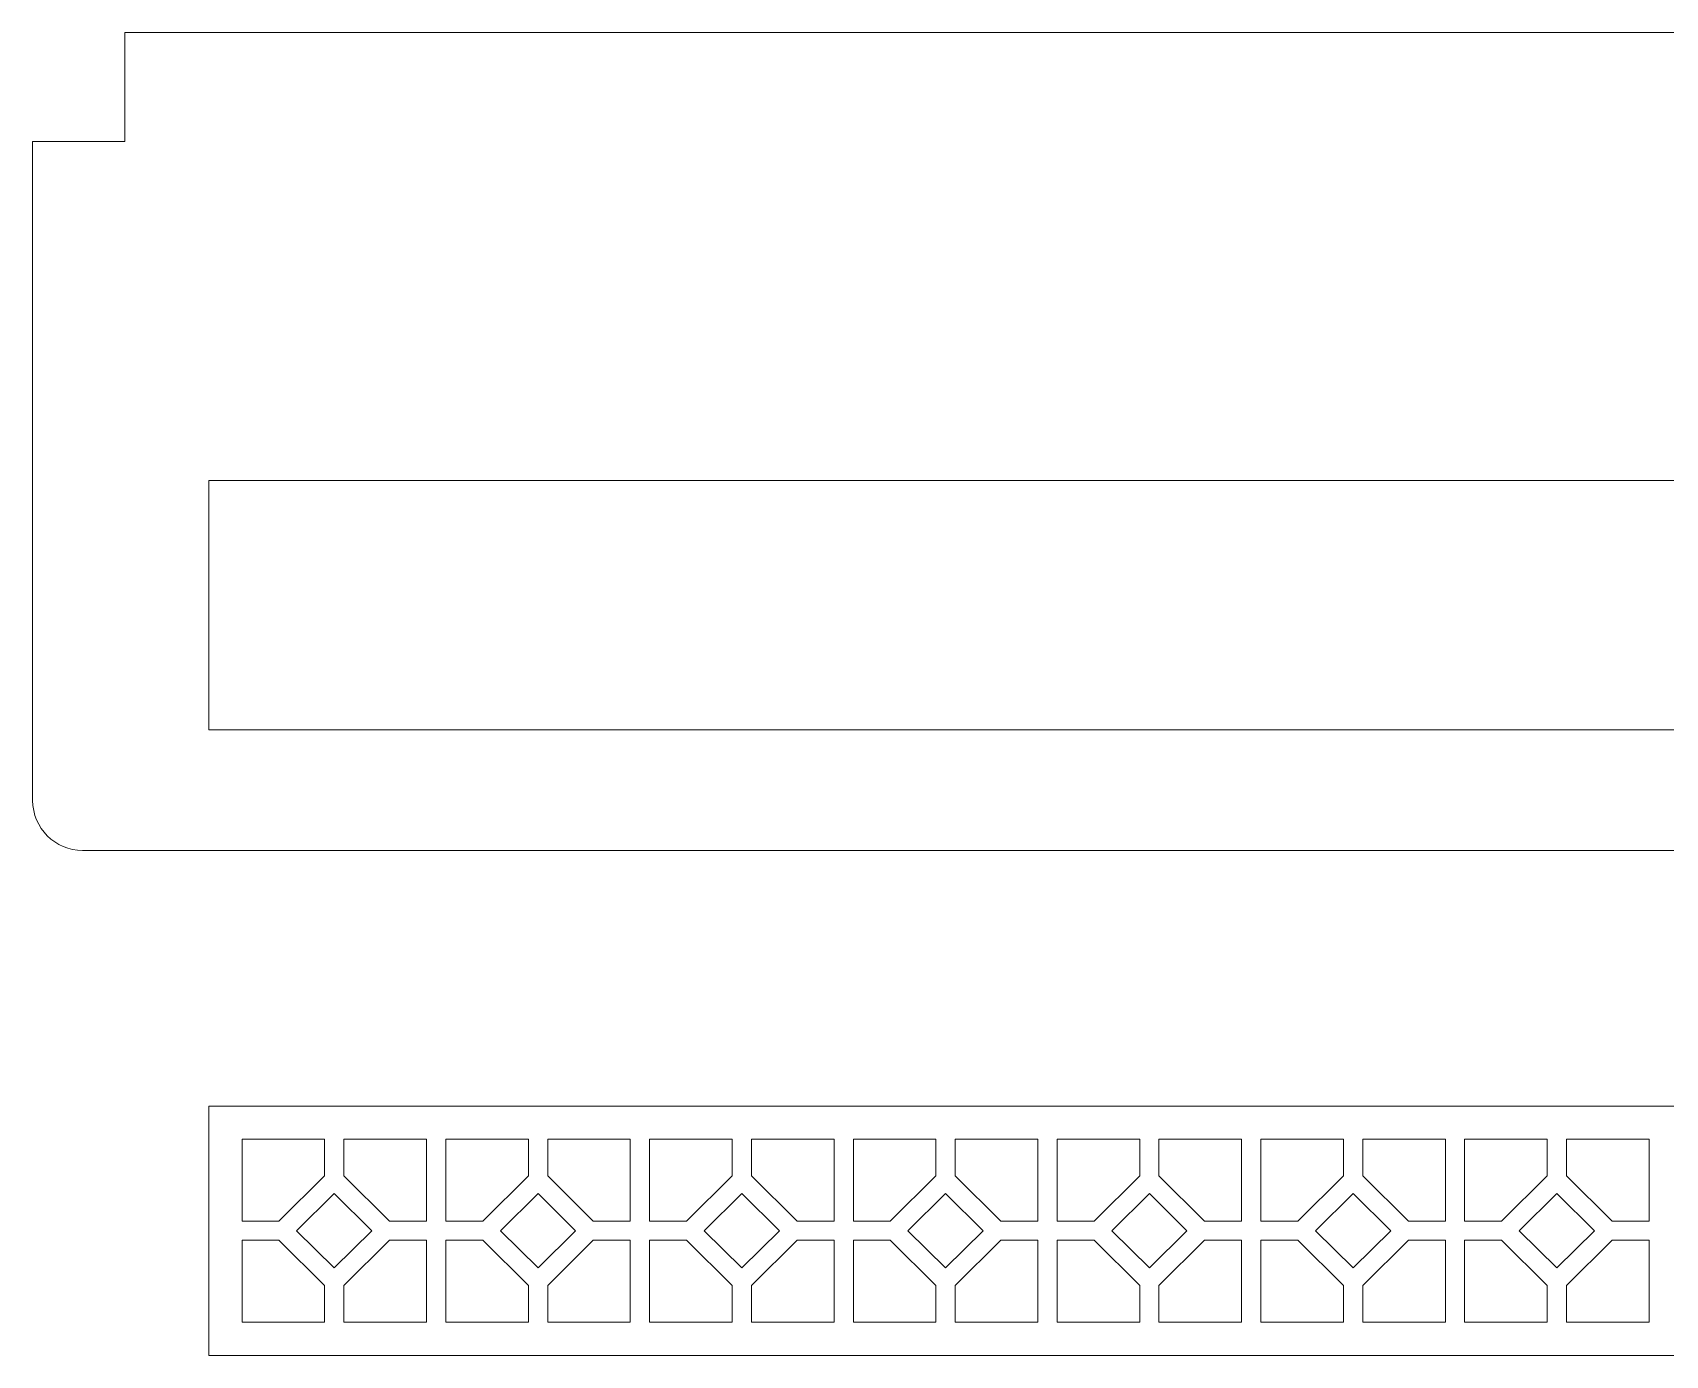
# Model space of a CAD drawing. Header units: millimetres. Extents: x 155 to 389, y 74 to 385.
# Drawn here: x 181.9 to 280.1, y 140.7 to 220.3 of the extents above; entities that cross this region are included whole.
import ezdxf

# ---------------------------------------------------------------- set-up
doc = ezdxf.new("R2010")
doc.units = ezdxf.units.MM
doc.header["$MEASUREMENT"] = 0
doc.layers.add('Layer 1', color=7, linetype='Continuous')

msp = doc.modelspace()

# ---------------------------------------------------------------- linework, layer by layer
at = {"layer": 'Layer 1', "color": 250, "lineweight": 9}
for points, knots in [([(187.414, 220.2724), (187.414, 220.2724), (347.514, 220.2724), (347.514, 220.2724), (347.514, 220.2724), (347.514, 220.2724), (347.514, 217.2724), (347.514, 217.2724), (347.514, 217.2724), (347.514, 217.2724), (347.514, 213.7337), (347.514, 213.7337), (347.514, 213.7337), (347.514, 213.7337), (353.064, 213.7337), (353.064, 213.7337), (353.064, 213.7337), (353.064, 213.7337), (353.064, 174.0724), (353.064, 174.0724), (353.064, 174.0724), (353.064, 172.423), (351.7134, 171.0724), (350.0639, 171.0724), (350.0639, 171.0724), (350.0639, 171.0724), (184.864, 171.0724), (184.864, 171.0724), (184.864, 171.0724), (183.2142, 171.0724), (181.864, 172.4224), (181.864, 174.0724), (181.864, 174.0724), (181.864, 174.0724), (181.864, 213.7337), (181.864, 213.7337), (181.864, 213.7337), (181.864, 213.7337), (187.414, 213.7337), (187.414, 213.7337), (187.414, 213.7337), (187.414, 213.7337), (187.414, 217.2724), (187.414, 217.2724), (187.414, 217.2724), (187.414, 217.2724), (187.414, 220.2724), (187.414, 220.2724)], [0, 0, 0, 0, 0.0769231, 0.0769231, 0.0769231, 0.0769231, 0.1538462, 0.1538462, 0.1538462, 0.1538462, 0.2307692, 0.2307692, 0.2307692, 0.2307692, 0.3076923, 0.3076923, 0.3076923, 0.3076923, 0.3846154, 0.3846154, 0.3846154, 0.3846154, 0.4615385, 0.4615385, 0.4615385, 0.4615385, 0.5384615, 0.5384615, 0.5384615, 0.5384615, 0.6153846, 0.6153846, 0.6153846, 0.6153846, 0.6923077, 0.6923077, 0.6923077, 0.6923077, 0.7692308, 0.7692308, 0.7692308, 0.7692308, 0.8461538, 0.8461538, 0.8461538, 0.8461538, 1, 1, 1, 1]), ([(194.4643, 148.7707), (194.4643, 148.7707), (194.4643, 153.695), (194.4643, 153.695), (194.4643, 153.695), (194.4643, 153.695), (199.4341, 153.695), (199.4341, 153.695), (199.4341, 153.695), (199.4341, 153.695), (199.4341, 151.4912), (199.4341, 151.4912), (199.4341, 151.4912), (199.4341, 151.4912), (196.6884, 148.7707), (196.6884, 148.7707), (196.6884, 148.7707), (196.6884, 148.7707), (194.4643, 148.7707), (194.4643, 148.7707)], [0, 0, 0, 0, 0.1666667, 0.1666667, 0.1666667, 0.1666667, 0.3333333, 0.3333333, 0.3333333, 0.3333333, 0.5, 0.5, 0.5, 0.5, 0.6666667, 0.6666667, 0.6666667, 0.6666667, 1, 1, 1, 1]), ([(205.5658, 148.7707), (205.5658, 148.7707), (205.5658, 153.695), (205.5658, 153.695), (205.5658, 153.695), (205.5658, 153.695), (200.596, 153.695), (200.596, 153.695), (200.596, 153.695), (200.596, 153.695), (200.596, 151.4912), (200.596, 151.4912), (200.596, 151.4912), (200.596, 151.4912), (203.3417, 148.7707), (203.3417, 148.7707), (203.3417, 148.7707), (203.3417, 148.7707), (205.5658, 148.7707), (205.5658, 148.7707)], [0, 0, 0, 0, 0.1666667, 0.1666667, 0.1666667, 0.1666667, 0.3333333, 0.3333333, 0.3333333, 0.3333333, 0.5, 0.5, 0.5, 0.5, 0.6666667, 0.6666667, 0.6666667, 0.6666667, 1, 1, 1, 1]), ([(206.7278, 148.7707), (206.7278, 148.7707), (206.7278, 153.695), (206.7278, 153.695), (206.7278, 153.695), (206.7278, 153.695), (211.6976, 153.695), (211.6976, 153.695), (211.6976, 153.695), (211.6976, 153.695), (211.6976, 151.4912), (211.6976, 151.4912), (211.6976, 151.4912), (211.6976, 151.4912), (208.9519, 148.7707), (208.9519, 148.7707), (208.9519, 148.7707), (208.9519, 148.7707), (206.7278, 148.7707), (206.7278, 148.7707)], [0, 0, 0, 0, 0.1666667, 0.1666667, 0.1666667, 0.1666667, 0.3333333, 0.3333333, 0.3333333, 0.3333333, 0.5, 0.5, 0.5, 0.5, 0.6666667, 0.6666667, 0.6666667, 0.6666667, 1, 1, 1, 1]), ([(217.8293, 148.7707), (217.8293, 148.7707), (217.8293, 153.695), (217.8293, 153.695), (217.8293, 153.695), (217.8293, 153.695), (212.8595, 153.695), (212.8595, 153.695), (212.8595, 153.695), (212.8595, 153.695), (212.8595, 151.4912), (212.8595, 151.4912), (212.8595, 151.4912), (212.8595, 151.4912), (215.6051, 148.7707), (215.6051, 148.7707), (215.6051, 148.7707), (215.6051, 148.7707), (217.8293, 148.7707), (217.8293, 148.7707)], [0, 0, 0, 0, 0.1666667, 0.1666667, 0.1666667, 0.1666667, 0.3333333, 0.3333333, 0.3333333, 0.3333333, 0.5, 0.5, 0.5, 0.5, 0.6666667, 0.6666667, 0.6666667, 0.6666667, 1, 1, 1, 1]), ([(218.9912, 148.7707), (218.9912, 148.7707), (218.9912, 153.695), (218.9912, 153.695), (218.9912, 153.695), (218.9912, 153.695), (223.961, 153.695), (223.961, 153.695), (223.961, 153.695), (223.961, 153.695), (223.961, 151.4912), (223.961, 151.4912), (223.961, 151.4912), (223.961, 151.4912), (221.2154, 148.7707), (221.2154, 148.7707), (221.2154, 148.7707), (221.2154, 148.7707), (218.9912, 148.7707), (218.9912, 148.7707)], [0, 0, 0, 0, 0.1666667, 0.1666667, 0.1666667, 0.1666667, 0.3333333, 0.3333333, 0.3333333, 0.3333333, 0.5, 0.5, 0.5, 0.5, 0.6666667, 0.6666667, 0.6666667, 0.6666667, 1, 1, 1, 1]), ([(230.0928, 148.7707), (230.0928, 148.7707), (230.0928, 153.695), (230.0928, 153.695), (230.0928, 153.695), (230.0928, 153.695), (225.123, 153.695), (225.123, 153.695), (225.123, 153.695), (225.123, 153.695), (225.123, 151.4912), (225.123, 151.4912), (225.123, 151.4912), (225.123, 151.4912), (227.8686, 148.7707), (227.8686, 148.7707), (227.8686, 148.7707), (227.8686, 148.7707), (230.0928, 148.7707), (230.0928, 148.7707)], [0, 0, 0, 0, 0.1666667, 0.1666667, 0.1666667, 0.1666667, 0.3333333, 0.3333333, 0.3333333, 0.3333333, 0.5, 0.5, 0.5, 0.5, 0.6666667, 0.6666667, 0.6666667, 0.6666667, 1, 1, 1, 1]), ([(231.2547, 148.7707), (231.2547, 148.7707), (231.2547, 153.695), (231.2547, 153.695), (231.2547, 153.695), (231.2547, 153.695), (236.2245, 153.695), (236.2245, 153.695), (236.2245, 153.695), (236.2245, 153.695), (236.2245, 151.4912), (236.2245, 151.4912), (236.2245, 151.4912), (236.2245, 151.4912), (233.4788, 148.7707), (233.4788, 148.7707), (233.4788, 148.7707), (233.4788, 148.7707), (231.2547, 148.7707), (231.2547, 148.7707)], [0, 0, 0, 0, 0.1666667, 0.1666667, 0.1666667, 0.1666667, 0.3333333, 0.3333333, 0.3333333, 0.3333333, 0.5, 0.5, 0.5, 0.5, 0.6666667, 0.6666667, 0.6666667, 0.6666667, 1, 1, 1, 1]), ([(242.3562, 148.7707), (242.3562, 148.7707), (242.3562, 153.695), (242.3562, 153.695), (242.3562, 153.695), (242.3562, 153.695), (237.3864, 153.695), (237.3864, 153.695), (237.3864, 153.695), (237.3864, 153.695), (237.3864, 151.4912), (237.3864, 151.4912), (237.3864, 151.4912), (237.3864, 151.4912), (240.1321, 148.7707), (240.1321, 148.7707), (240.1321, 148.7707), (240.1321, 148.7707), (242.3562, 148.7707), (242.3562, 148.7707)], [0, 0, 0, 0, 0.1666667, 0.1666667, 0.1666667, 0.1666667, 0.3333333, 0.3333333, 0.3333333, 0.3333333, 0.5, 0.5, 0.5, 0.5, 0.6666667, 0.6666667, 0.6666667, 0.6666667, 1, 1, 1, 1]), ([(243.5182, 148.7707), (243.5182, 148.7707), (243.5182, 153.695), (243.5182, 153.695), (243.5182, 153.695), (243.5182, 153.695), (248.4879, 153.695), (248.4879, 153.695), (248.4879, 153.695), (248.4879, 153.695), (248.4879, 151.4912), (248.4879, 151.4912), (248.4879, 151.4912), (248.4879, 151.4912), (245.7423, 148.7707), (245.7423, 148.7707), (245.7423, 148.7707), (245.7423, 148.7707), (243.5182, 148.7707), (243.5182, 148.7707)], [0, 0, 0, 0, 0.1666667, 0.1666667, 0.1666667, 0.1666667, 0.3333333, 0.3333333, 0.3333333, 0.3333333, 0.5, 0.5, 0.5, 0.5, 0.6666667, 0.6666667, 0.6666667, 0.6666667, 1, 1, 1, 1]), ([(254.6197, 148.7707), (254.6197, 148.7707), (254.6197, 153.695), (254.6197, 153.695), (254.6197, 153.695), (254.6197, 153.695), (249.6499, 153.695), (249.6499, 153.695), (249.6499, 153.695), (249.6499, 153.695), (249.6499, 151.4912), (249.6499, 151.4912), (249.6499, 151.4912), (249.6499, 151.4912), (252.3955, 148.7707), (252.3955, 148.7707), (252.3955, 148.7707), (252.3955, 148.7707), (254.6197, 148.7707), (254.6197, 148.7707)], [0, 0, 0, 0, 0.1666667, 0.1666667, 0.1666667, 0.1666667, 0.3333333, 0.3333333, 0.3333333, 0.3333333, 0.5, 0.5, 0.5, 0.5, 0.6666667, 0.6666667, 0.6666667, 0.6666667, 1, 1, 1, 1]), ([(255.7816, 148.7707), (255.7816, 148.7707), (255.7816, 153.695), (255.7816, 153.695), (255.7816, 153.695), (255.7816, 153.695), (260.7514, 153.695), (260.7514, 153.695), (260.7514, 153.695), (260.7514, 153.695), (260.7514, 151.4912), (260.7514, 151.4912), (260.7514, 151.4912), (260.7514, 151.4912), (258.0058, 148.7707), (258.0058, 148.7707), (258.0058, 148.7707), (258.0058, 148.7707), (255.7816, 148.7707), (255.7816, 148.7707)], [0, 0, 0, 0, 0.1666667, 0.1666667, 0.1666667, 0.1666667, 0.3333333, 0.3333333, 0.3333333, 0.3333333, 0.5, 0.5, 0.5, 0.5, 0.6666667, 0.6666667, 0.6666667, 0.6666667, 1, 1, 1, 1]), ([(266.8831, 148.7707), (266.8831, 148.7707), (266.8831, 153.695), (266.8831, 153.695), (266.8831, 153.695), (266.8831, 153.695), (261.9133, 153.695), (261.9133, 153.695), (261.9133, 153.695), (261.9133, 153.695), (261.9133, 151.4912), (261.9133, 151.4912), (261.9133, 151.4912), (261.9133, 151.4912), (264.659, 148.7707), (264.659, 148.7707), (264.659, 148.7707), (264.659, 148.7707), (266.8831, 148.7707), (266.8831, 148.7707)], [0, 0, 0, 0, 0.1666667, 0.1666667, 0.1666667, 0.1666667, 0.3333333, 0.3333333, 0.3333333, 0.3333333, 0.5, 0.5, 0.5, 0.5, 0.6666667, 0.6666667, 0.6666667, 0.6666667, 1, 1, 1, 1]), ([(268.0451, 148.7707), (268.0451, 148.7707), (268.0451, 153.695), (268.0451, 153.695), (268.0451, 153.695), (268.0451, 153.695), (273.0149, 153.695), (273.0149, 153.695), (273.0149, 153.695), (273.0149, 153.695), (273.0149, 151.4912), (273.0149, 151.4912), (273.0149, 151.4912), (273.0149, 151.4912), (270.2692, 148.7707), (270.2692, 148.7707), (270.2692, 148.7707), (270.2692, 148.7707), (268.0451, 148.7707), (268.0451, 148.7707)], [0, 0, 0, 0, 0.1666667, 0.1666667, 0.1666667, 0.1666667, 0.3333333, 0.3333333, 0.3333333, 0.3333333, 0.5, 0.5, 0.5, 0.5, 0.6666667, 0.6666667, 0.6666667, 0.6666667, 1, 1, 1, 1]), ([(279.1466, 153.695), (279.1466, 153.695), (274.1768, 153.695), (274.1768, 153.695), (274.1768, 153.695), (274.1768, 153.695), (274.1768, 151.4912), (274.1768, 151.4912), (274.1768, 151.4912), (274.1768, 151.4912), (276.9225, 148.7707), (276.9225, 148.7707), (276.9225, 148.7707), (276.9225, 148.7707), (279.1466, 148.7707), (279.1466, 148.7707)], [0, 0, 0, 0, 0.2, 0.2, 0.2, 0.2, 0.4, 0.4, 0.4, 0.4, 0.6, 0.6, 0.6, 0.6, 1, 1, 1, 1]), ([(200.0151, 150.4387), (200.0151, 150.4387), (197.7507, 148.1951), (197.7507, 148.1951), (197.7507, 148.1951), (197.7507, 148.1951), (200.0151, 145.9515), (200.0151, 145.9515), (200.0151, 145.9515), (200.0151, 145.9515), (202.2794, 148.1951), (202.2794, 148.1951), (202.2794, 148.1951), (202.2794, 148.1951), (200.0151, 150.4387), (200.0151, 150.4387)], [0, 0, 0, 0, 0.2, 0.2, 0.2, 0.2, 0.4, 0.4, 0.4, 0.4, 0.6, 0.6, 0.6, 0.6, 1, 1, 1, 1]), ([(212.2785, 150.4387), (212.2785, 150.4387), (210.0142, 148.1951), (210.0142, 148.1951), (210.0142, 148.1951), (210.0142, 148.1951), (212.2785, 145.9515), (212.2785, 145.9515), (212.2785, 145.9515), (212.2785, 145.9515), (214.5429, 148.1951), (214.5429, 148.1951), (214.5429, 148.1951), (214.5429, 148.1951), (212.2785, 150.4387), (212.2785, 150.4387)], [0, 0, 0, 0, 0.2, 0.2, 0.2, 0.2, 0.4, 0.4, 0.4, 0.4, 0.6, 0.6, 0.6, 0.6, 1, 1, 1, 1]), ([(224.542, 150.4387), (224.542, 150.4387), (222.2776, 148.1951), (222.2776, 148.1951), (222.2776, 148.1951), (222.2776, 148.1951), (224.542, 145.9515), (224.542, 145.9515), (224.542, 145.9515), (224.542, 145.9515), (226.8064, 148.1951), (226.8064, 148.1951), (226.8064, 148.1951), (226.8064, 148.1951), (224.542, 150.4387), (224.542, 150.4387)], [0, 0, 0, 0, 0.2, 0.2, 0.2, 0.2, 0.4, 0.4, 0.4, 0.4, 0.6, 0.6, 0.6, 0.6, 1, 1, 1, 1]), ([(236.8055, 150.4387), (236.8055, 150.4387), (234.5411, 148.1951), (234.5411, 148.1951), (234.5411, 148.1951), (234.5411, 148.1951), (236.8055, 145.9515), (236.8055, 145.9515), (236.8055, 145.9515), (236.8055, 145.9515), (239.0698, 148.1951), (239.0698, 148.1951), (239.0698, 148.1951), (239.0698, 148.1951), (236.8055, 150.4387), (236.8055, 150.4387)], [0, 0, 0, 0, 0.2, 0.2, 0.2, 0.2, 0.4, 0.4, 0.4, 0.4, 0.6, 0.6, 0.6, 0.6, 1, 1, 1, 1]), ([(249.0689, 150.4387), (249.0689, 150.4387), (246.8046, 148.1951), (246.8046, 148.1951), (246.8046, 148.1951), (246.8046, 148.1951), (249.0689, 145.9515), (249.0689, 145.9515), (249.0689, 145.9515), (249.0689, 145.9515), (251.3333, 148.1951), (251.3333, 148.1951), (251.3333, 148.1951), (251.3333, 148.1951), (249.0689, 150.4387), (249.0689, 150.4387)], [0, 0, 0, 0, 0.2, 0.2, 0.2, 0.2, 0.4, 0.4, 0.4, 0.4, 0.6, 0.6, 0.6, 0.6, 1, 1, 1, 1]), ([(261.3324, 150.4387), (261.3324, 150.4387), (259.068, 148.1951), (259.068, 148.1951), (259.068, 148.1951), (259.068, 148.1951), (261.3324, 145.9515), (261.3324, 145.9515), (261.3324, 145.9515), (261.3324, 145.9515), (263.5967, 148.1951), (263.5967, 148.1951), (263.5967, 148.1951), (263.5967, 148.1951), (261.3324, 150.4387), (261.3324, 150.4387)], [0, 0, 0, 0, 0.2, 0.2, 0.2, 0.2, 0.4, 0.4, 0.4, 0.4, 0.6, 0.6, 0.6, 0.6, 1, 1, 1, 1]), ([(273.5958, 150.4387), (273.5958, 150.4387), (271.3315, 148.1951), (271.3315, 148.1951), (271.3315, 148.1951), (271.3315, 148.1951), (273.5958, 145.9515), (273.5958, 145.9515), (273.5958, 145.9515), (273.5958, 145.9515), (275.8602, 148.1951), (275.8602, 148.1951), (275.8602, 148.1951), (275.8602, 148.1951), (273.5958, 150.4387), (273.5958, 150.4387)], [0, 0, 0, 0, 0.2, 0.2, 0.2, 0.2, 0.4, 0.4, 0.4, 0.4, 0.6, 0.6, 0.6, 0.6, 1, 1, 1, 1]), ([(205.5658, 142.6952), (205.5658, 142.6952), (200.596, 142.6952), (200.596, 142.6952), (200.596, 142.6952), (200.596, 142.6952), (200.596, 144.8989), (200.596, 144.8989), (200.596, 144.8989), (200.596, 144.8989), (203.3417, 147.6195), (203.3417, 147.6195)], [0, 0, 0, 0, 0.25, 0.25, 0.25, 0.25, 0.5, 0.5, 0.5, 0.5, 1, 1, 1, 1]), ([(217.8293, 142.6952), (217.8293, 142.6952), (212.8595, 142.6952), (212.8595, 142.6952), (212.8595, 142.6952), (212.8595, 142.6952), (212.8595, 144.8989), (212.8595, 144.8989), (212.8595, 144.8989), (212.8595, 144.8989), (215.6051, 147.6195), (215.6051, 147.6195)], [0, 0, 0, 0, 0.25, 0.25, 0.25, 0.25, 0.5, 0.5, 0.5, 0.5, 1, 1, 1, 1]), ([(230.0928, 142.6952), (230.0928, 142.6952), (225.123, 142.6952), (225.123, 142.6952), (225.123, 142.6952), (225.123, 142.6952), (225.123, 144.8989), (225.123, 144.8989), (225.123, 144.8989), (225.123, 144.8989), (227.8686, 147.6195), (227.8686, 147.6195)], [0, 0, 0, 0, 0.25, 0.25, 0.25, 0.25, 0.5, 0.5, 0.5, 0.5, 1, 1, 1, 1]), ([(242.3562, 142.6952), (242.3562, 142.6952), (237.3864, 142.6952), (237.3864, 142.6952), (237.3864, 142.6952), (237.3864, 142.6952), (237.3864, 144.8989), (237.3864, 144.8989), (237.3864, 144.8989), (237.3864, 144.8989), (240.1321, 147.6195), (240.1321, 147.6195)], [0, 0, 0, 0, 0.25, 0.25, 0.25, 0.25, 0.5, 0.5, 0.5, 0.5, 1, 1, 1, 1]), ([(254.6197, 142.6952), (254.6197, 142.6952), (249.6499, 142.6952), (249.6499, 142.6952), (249.6499, 142.6952), (249.6499, 142.6952), (249.6499, 144.8989), (249.6499, 144.8989), (249.6499, 144.8989), (249.6499, 144.8989), (252.3955, 147.6195), (252.3955, 147.6195)], [0, 0, 0, 0, 0.25, 0.25, 0.25, 0.25, 0.5, 0.5, 0.5, 0.5, 1, 1, 1, 1]), ([(266.8831, 142.6952), (266.8831, 142.6952), (261.9133, 142.6952), (261.9133, 142.6952), (261.9133, 142.6952), (261.9133, 142.6952), (261.9133, 144.8989), (261.9133, 144.8989), (261.9133, 144.8989), (261.9133, 144.8989), (264.659, 147.6195), (264.659, 147.6195)], [0, 0, 0, 0, 0.25, 0.25, 0.25, 0.25, 0.5, 0.5, 0.5, 0.5, 1, 1, 1, 1]), ([(279.1466, 142.6952), (279.1466, 142.6952), (274.1768, 142.6952), (274.1768, 142.6952), (274.1768, 142.6952), (274.1768, 142.6952), (274.1768, 144.8989), (274.1768, 144.8989), (274.1768, 144.8989), (274.1768, 144.8989), (276.9225, 147.6195), (276.9225, 147.6195)], [0, 0, 0, 0, 0.25, 0.25, 0.25, 0.25, 0.5, 0.5, 0.5, 0.5, 1, 1, 1, 1])]:
    msp.add_open_spline(points, degree=3, knots=knots, dxfattribs=at)
at = {"layer": 'Layer 1', "color": 250, "lineweight": 20}
for points in [[(192.464, 193.3201), (192.464, 193.3201), (342.464, 193.3201), (342.464, 193.3201), (342.464, 193.3201), (342.464, 193.3201), (342.464, 178.3201), (342.464, 178.3201), (342.464, 178.3201), (342.464, 178.3201), (192.464, 178.3201), (192.464, 178.3201), (192.464, 178.3201), (192.464, 178.3201), (192.464, 193.3201), (192.464, 193.3201)], [(192.464, 155.695), (192.464, 155.695), (342.464, 155.695), (342.464, 155.695), (342.464, 155.695), (342.464, 155.695), (342.464, 140.695), (342.464, 140.695), (342.464, 140.695), (342.464, 140.695), (192.464, 140.695), (192.464, 140.695), (192.464, 140.695), (192.464, 140.695), (192.464, 155.695), (192.464, 155.695)]]:
    msp.add_open_spline(points, degree=3, knots=[0, 0, 0, 0, 0.2, 0.2, 0.2, 0.2, 0.4, 0.4, 0.4, 0.4, 0.6, 0.6, 0.6, 0.6, 1, 1, 1, 1], dxfattribs=at)
at = {"layer": 'Layer 1', "color": 250, "lineweight": 9}
for points in [[(279.1466, 148.7707), (279.1466, 148.7707), (279.1466, 153.695), (279.1466, 153.695)], [(196.6884, 147.6195), (196.6884, 147.6195), (194.4643, 147.6195), (194.4643, 147.6195)], [(194.4643, 147.6195), (194.4643, 147.6195), (194.4643, 142.6952), (194.4643, 142.6952)], [(199.4341, 144.8989), (199.4341, 144.8989), (196.6884, 147.6195), (196.6884, 147.6195)], [(203.3417, 147.6195), (203.3417, 147.6195), (205.5658, 147.6195), (205.5658, 147.6195)], [(205.5658, 147.6195), (205.5658, 147.6195), (205.5658, 142.6952), (205.5658, 142.6952)], [(208.9519, 147.6195), (208.9519, 147.6195), (206.7278, 147.6195), (206.7278, 147.6195)], [(206.7278, 147.6195), (206.7278, 147.6195), (206.7278, 142.6952), (206.7278, 142.6952)], [(211.6976, 144.8989), (211.6976, 144.8989), (208.9519, 147.6195), (208.9519, 147.6195)], [(215.6051, 147.6195), (215.6051, 147.6195), (217.8293, 147.6195), (217.8293, 147.6195)], [(217.8293, 147.6195), (217.8293, 147.6195), (217.8293, 142.6952), (217.8293, 142.6952)], [(221.2154, 147.6195), (221.2154, 147.6195), (218.9912, 147.6195), (218.9912, 147.6195)], [(218.9912, 147.6195), (218.9912, 147.6195), (218.9912, 142.6952), (218.9912, 142.6952)], [(223.961, 144.8989), (223.961, 144.8989), (221.2154, 147.6195), (221.2154, 147.6195)], [(227.8686, 147.6195), (227.8686, 147.6195), (230.0928, 147.6195), (230.0928, 147.6195)], [(230.0928, 147.6195), (230.0928, 147.6195), (230.0928, 142.6952), (230.0928, 142.6952)], [(233.4788, 147.6195), (233.4788, 147.6195), (231.2547, 147.6195), (231.2547, 147.6195)], [(231.2547, 147.6195), (231.2547, 147.6195), (231.2547, 142.6952), (231.2547, 142.6952)], [(236.2245, 144.8989), (236.2245, 144.8989), (233.4788, 147.6195), (233.4788, 147.6195)], [(240.1321, 147.6195), (240.1321, 147.6195), (242.3562, 147.6195), (242.3562, 147.6195)], [(242.3562, 147.6195), (242.3562, 147.6195), (242.3562, 142.6952), (242.3562, 142.6952)], [(245.7423, 147.6195), (245.7423, 147.6195), (243.5182, 147.6195), (243.5182, 147.6195)], [(243.5182, 147.6195), (243.5182, 147.6195), (243.5182, 142.6952), (243.5182, 142.6952)], [(248.4879, 144.8989), (248.4879, 144.8989), (245.7423, 147.6195), (245.7423, 147.6195)], [(252.3955, 147.6195), (252.3955, 147.6195), (254.6197, 147.6195), (254.6197, 147.6195)], [(254.6197, 147.6195), (254.6197, 147.6195), (254.6197, 142.6952), (254.6197, 142.6952)], [(258.0058, 147.6195), (258.0058, 147.6195), (255.7816, 147.6195), (255.7816, 147.6195)], [(255.7816, 147.6195), (255.7816, 147.6195), (255.7816, 142.6952), (255.7816, 142.6952)], [(260.7514, 144.8989), (260.7514, 144.8989), (258.0058, 147.6195), (258.0058, 147.6195)], [(264.659, 147.6195), (264.659, 147.6195), (266.8831, 147.6195), (266.8831, 147.6195)], [(266.8831, 147.6195), (266.8831, 147.6195), (266.8831, 142.6952), (266.8831, 142.6952)], [(270.2692, 147.6195), (270.2692, 147.6195), (268.0451, 147.6195), (268.0451, 147.6195)], [(268.0451, 147.6195), (268.0451, 147.6195), (268.0451, 142.6952), (268.0451, 142.6952)], [(273.0149, 144.8989), (273.0149, 144.8989), (270.2692, 147.6195), (270.2692, 147.6195)], [(276.9225, 147.6195), (276.9225, 147.6195), (279.1466, 147.6195), (279.1466, 147.6195)], [(279.1466, 147.6195), (279.1466, 147.6195), (279.1466, 142.6952), (279.1466, 142.6952)], [(199.4341, 142.6952), (199.4341, 142.6952), (199.4341, 144.8989), (199.4341, 144.8989)], [(211.6976, 142.6952), (211.6976, 142.6952), (211.6976, 144.8989), (211.6976, 144.8989)], [(223.961, 142.6952), (223.961, 142.6952), (223.961, 144.8989), (223.961, 144.8989)], [(236.2245, 142.6952), (236.2245, 142.6952), (236.2245, 144.8989), (236.2245, 144.8989)], [(248.4879, 142.6952), (248.4879, 142.6952), (248.4879, 144.8989), (248.4879, 144.8989)], [(260.7514, 142.6952), (260.7514, 142.6952), (260.7514, 144.8989), (260.7514, 144.8989)], [(273.0149, 142.6952), (273.0149, 142.6952), (273.0149, 144.8989), (273.0149, 144.8989)], [(199.4341, 142.6952), (199.4341, 142.6952), (194.4643, 142.6952), (194.4643, 142.6952)], [(211.6976, 142.6952), (211.6976, 142.6952), (206.7278, 142.6952), (206.7278, 142.6952)], [(223.961, 142.6952), (223.961, 142.6952), (218.9912, 142.6952), (218.9912, 142.6952)], [(236.2245, 142.6952), (236.2245, 142.6952), (231.2547, 142.6952), (231.2547, 142.6952)], [(248.4879, 142.6952), (248.4879, 142.6952), (243.5182, 142.6952), (243.5182, 142.6952)], [(260.7514, 142.6952), (260.7514, 142.6952), (255.7816, 142.6952), (255.7816, 142.6952)], [(273.0149, 142.6952), (273.0149, 142.6952), (268.0451, 142.6952), (268.0451, 142.6952)]]:
    msp.add_open_spline(points, degree=3, dxfattribs=at)

doc.saveas('drawing.dxf')
